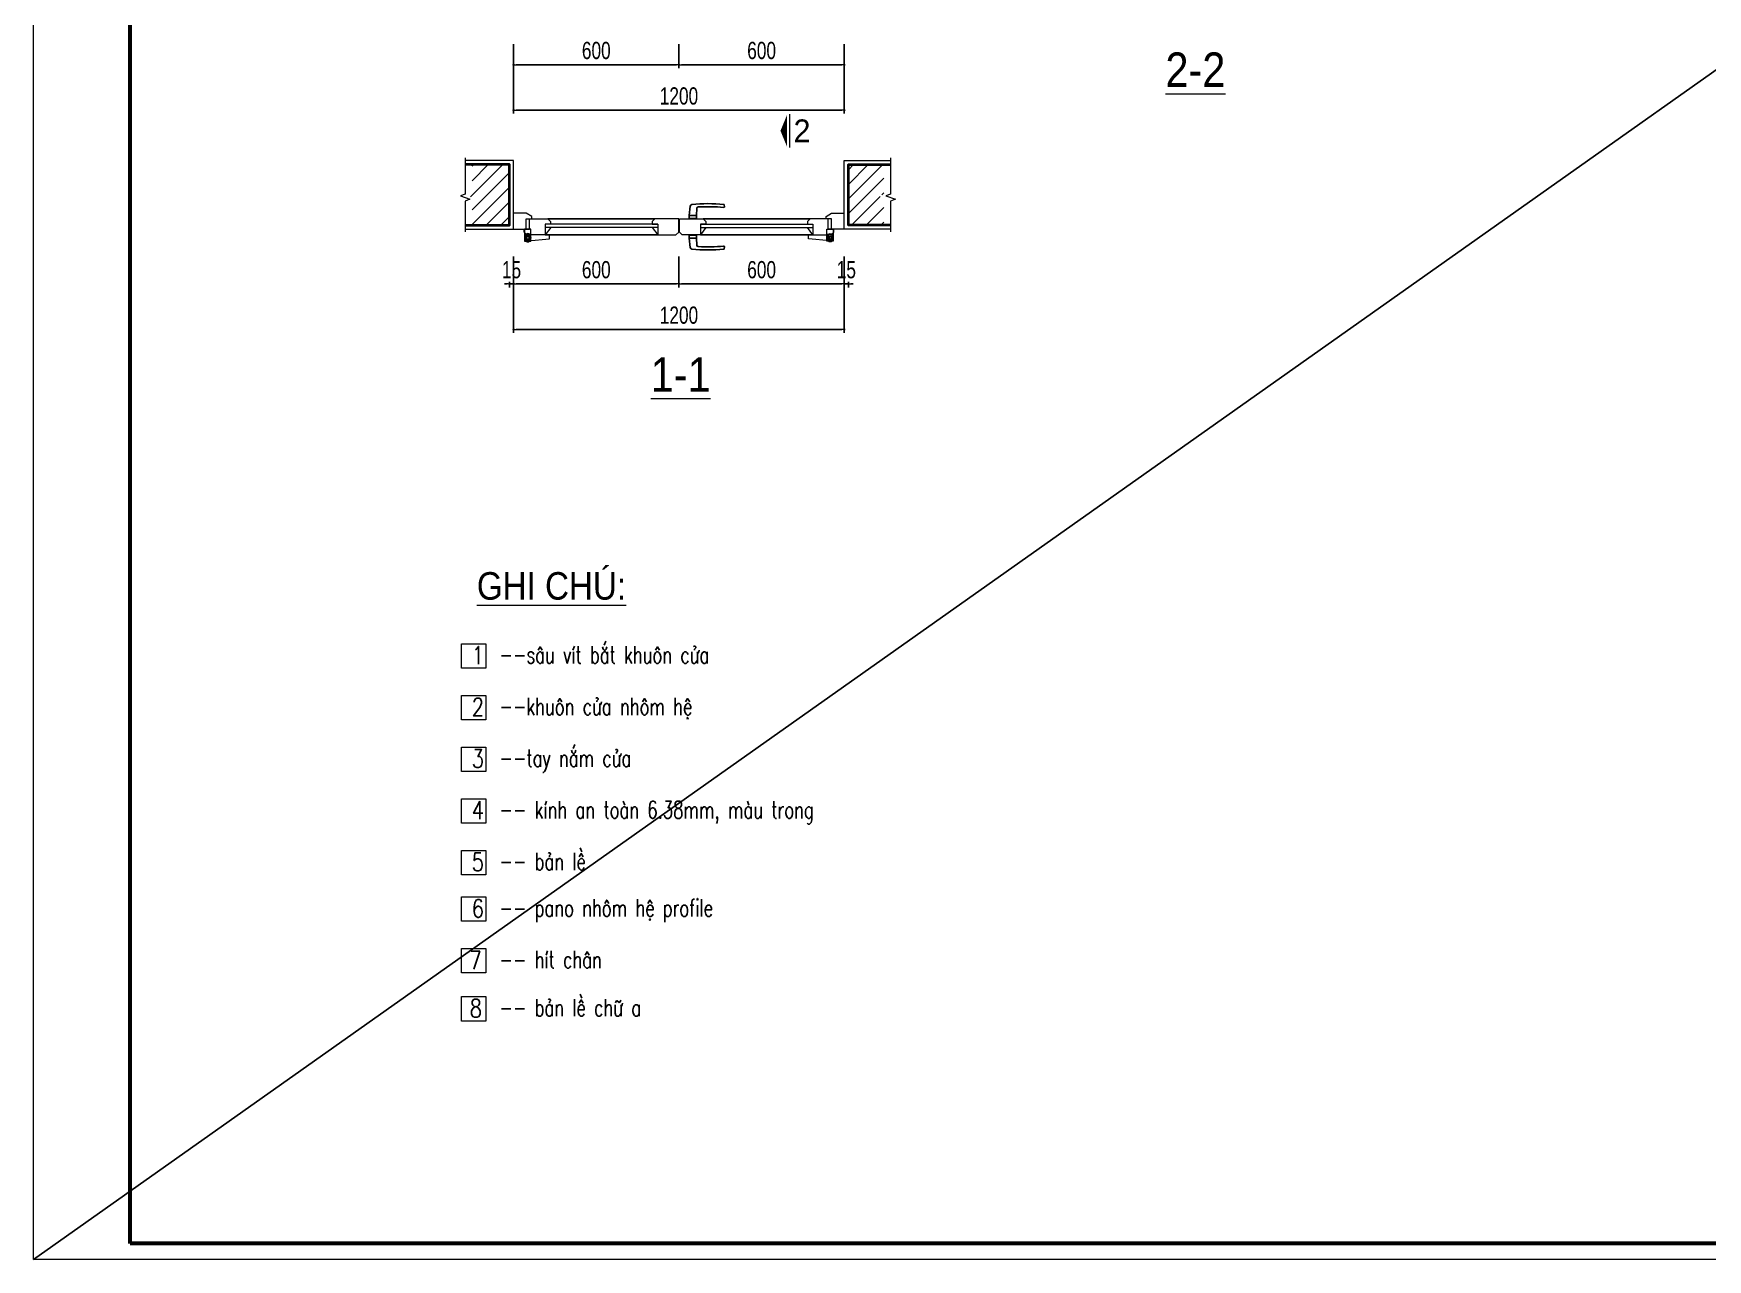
# Model space of a CAD drawing. Header units: millimetres. Extents: x -519517 to -431282, y -372679 to 113618.
# Drawn here: x -490082 to -484007, y -364002 to -359552 of the extents above; entities that cross this region are included whole.
import ezdxf
from ezdxf.enums import TextEntityAlignment as Align

# ---------------------------------------------------------------- set-up
doc = ezdxf.new("R2010")
doc.units = ezdxf.units.MM
doc.header["$LTSCALE"] = 5
doc.linetypes.add('CENTER2', pattern=[28.575, 19.05, -3.175, 3.175, -3.175])
doc.linetypes.add('HIDDEN', pattern=[0.375, 0.25, -0.125])
doc.layers.get('0').update_dxf_attribs({"linetype": 'CENTER2'})
for name, color, linetype, lineweight in [('DIM', 156, 'Continuous', 13), ('hatch1', 136, 'Continuous', 9), ('Khungten_LCDI', 7, 'Continuous', 25), ('LC Khac', 4, 'Continuous', 9), ('LC Net thay', 7, 'Continuous', 25), ('LC Text1', 3, 'Continuous', 20), ('MANH', 35, 'HIDDEN', 5), ('thay1', 63, 'Continuous', 18), ('THIETBI', 8, 'Continuous', 5), ('V TEXT', 7, 'Continuous', 18), ('v-CUA', 75, 'Continuous', 9), ('v-MANH', 147, 'Continuous', 5), ('v-TEXT', 7, 'Continuous', 18), ('v-THAY', 9, 'Continuous', 25), ('v-TUONG', 1, 'Continuous', 40)]:
    doc.layers.add(name, color=color, linetype=linetype, lineweight=lineweight)
doc.layers.add('KCS_Plotter', color=11, linetype='Continuous', plot=False)
doc.layers.add('v cuc manh1', color=251, linetype='Continuous')
doc.styles.add('HOATBIF', font='hoatbif.shx', dxfattribs={"width": 0.75})
doc.styles.add('Khungten', font='VHAVAN.TTF', dxfattribs={"width": 0.9, "height": 5000})
doc.styles.add('LC 1', font='VHAVANB.TTF')
doc.styles.add('T1', font='Vnsimli.shx', dxfattribs={"width": 0.8})
doc.styles.add('T3', font='VHAVAN.TTF')
doc.styles.add('Title', font='VHBLACK.TTF')
doc.dimstyles.new('1-100(1-25)', dxfattribs={"dimscale": 25, "dimtxt": 2.5, "dimasz": 0.35, "dimexe": 0.5, "dimexo": 1, "dimgap": 0.8, "dimtad": 1, "dimdec": 0, "dimzin": 0, "dimdsep": 46, "dimtxsty": 'HOATBIF', "dimblk1": 'DOT', "dimblk2": 'DOT', "dimsah": 1, "dimcen": -1, "dimdle": 1, "dimclrd": 256, "dimclre": 256, "dimclrt": 4, "dimadec": 3, "dimazin": 2, "dimtfac": 0.333333, "dimtdec": 0, "dimtix": 1, "dimtmove": 2, "dimatfit": 3, "dimldrblk": 'DOT', "dimfxl": 1, "dimtvp": 0.833333, "dimtolj": 1, "dimtzin": 0, "dimarcsym": 0})

# ---------------------------------------------------------------- blocks, each defined once
blk = doc.blocks.new('DOT')
at = {"color": 0, "linetype": 'ByBlock'}
blk.add_line((-0.5, 0), (-1, 0), dxfattribs=at)
at = {"color": 0, "linetype": 'ByBlock', "const_width": 0.5}
blk.add_lwpolyline([(-0.25, 0, 1), (0.25, 0, 1)], format="xyb", close=True, dxfattribs=at)
blk = doc.blocks.new('*D526')
at = {"layer": 'Defpoints', "color": 0, "ltscale": 0.2, "transparency": 16777216}
for p in [(-488339.5, -360335.5), (-487739.5, -360335.5), (-487739.5, -360460.5)]:
    blk.add_point(p, dxfattribs=at)
at = {"layer": 'DIM', "lineweight": -2, "ltscale": 0.2, "transparency": 16777216}
for p, q in [((-488339.5, -360360.5), (-488339.5, -360473)), ((-487739.5, -360360.5), (-487739.5, -360473)), ((-488330.8, -360460.5), (-487748.3, -360460.5))]:
    blk.add_line(p, q, dxfattribs=at)
at = {"layer": 'DIM', "lineweight": -2, "ltscale": 0.2, "transparency": 16777216, "xscale": 8.75, "yscale": 8.75, "zscale": 8.75, "rotation": 180}
blk.add_blockref('DOT', (-488339.5, -360460.5), dxfattribs=at)
at = {"layer": 'DIM', "lineweight": -2, "ltscale": 0.2, "transparency": 16777216, "xscale": 8.75, "yscale": 8.75, "zscale": 8.75}
blk.add_blockref('DOT', (-487739.5, -360460.5), dxfattribs=at)
at = {"layer": 'DIM', "color": 4, "ltscale": 0.2, "transparency": 16777216, "insert": (-488039.5, -360409.3), "char_height": 62.5, "attachment_point": 5, "style": 'HOATBIF'}
blk.add_mtext('\\A1;600', dxfattribs=at)
blk = doc.blocks.new('_Dot')
at = {"color": 0, "linetype": 'ByBlock', "lineweight": -2}
blk.add_line((-0.5, 0), (-1, 0), dxfattribs=at)
at = {"color": 0, "linetype": 'ByBlock', "const_width": 0.5}
blk.add_lwpolyline([(-0.25, 0, 1), (0.25, 0, 1)], format="xyb", close=True, dxfattribs=at)
blk = doc.blocks.new('*D527')
at = {"layer": 'Defpoints', "color": 0, "ltscale": 0.2, "transparency": 16777216}
for p in [(-487739.5, -360335.5), (-487139.5, -360335.5), (-487139.5, -360460.5)]:
    blk.add_point(p, dxfattribs=at)
at = {"layer": 'DIM', "lineweight": -2, "ltscale": 0.2, "transparency": 16777216}
for p, q in [((-487739.5, -360360.5), (-487739.5, -360473)), ((-487139.5, -360360.5), (-487139.5, -360473)), ((-487730.8, -360460.5), (-487148.3, -360460.5))]:
    blk.add_line(p, q, dxfattribs=at)
at = {"layer": 'DIM', "lineweight": -2, "ltscale": 0.2, "transparency": 16777216, "xscale": 8.75, "yscale": 8.75, "zscale": 8.75, "rotation": 180}
blk.add_blockref('DOT', (-487739.5, -360460.5), dxfattribs=at)
at = {"layer": 'DIM', "lineweight": -2, "ltscale": 0.2, "transparency": 16777216, "xscale": 8.75, "yscale": 8.75, "zscale": 8.75}
blk.add_blockref('DOT', (-487139.5, -360460.5), dxfattribs=at)
at = {"layer": 'DIM', "color": 4, "ltscale": 0.2, "transparency": 16777216, "insert": (-487439.5, -360409.3), "char_height": 62.5, "attachment_point": 5, "style": 'HOATBIF'}
blk.add_mtext('\\A1;600', dxfattribs=at)
blk = doc.blocks.new('*D528')
at = {"layer": 'Defpoints', "color": 0, "ltscale": 0.2, "transparency": 16777216}
for p in [(-488339.5, -360335.5), (-487139.5, -360335.5), (-487139.5, -360625.5)]:
    blk.add_point(p, dxfattribs=at)
at = {"layer": 'DIM', "lineweight": -2, "ltscale": 0.2, "transparency": 16777216}
for p, q in [((-488339.5, -360360.5), (-488339.5, -360638)), ((-487139.5, -360360.5), (-487139.5, -360638)), ((-488330.8, -360625.5), (-487148.3, -360625.5))]:
    blk.add_line(p, q, dxfattribs=at)
at = {"layer": 'DIM', "lineweight": -2, "ltscale": 0.2, "transparency": 16777216, "xscale": 8.75, "yscale": 8.75, "zscale": 8.75, "rotation": 180}
blk.add_blockref('DOT', (-488339.5, -360625.5), dxfattribs=at)
at = {"layer": 'DIM', "lineweight": -2, "ltscale": 0.2, "transparency": 16777216, "xscale": 8.75, "yscale": 8.75, "zscale": 8.75}
blk.add_blockref('DOT', (-487139.5, -360625.5), dxfattribs=at)
at = {"layer": 'DIM', "color": 4, "ltscale": 0.2, "transparency": 16777216, "insert": (-487739.5, -360574.3), "char_height": 62.5, "attachment_point": 5, "style": 'HOATBIF'}
blk.add_mtext('\\A1;1200', dxfattribs=at)
blk = doc.blocks.new('HandleDoor2-60')
at = {"layer": 'v cuc manh1'}
for points in [[(-13.5, 71), (-15, 97.3, 0.37124), (-19.7, 101.9, 0.040057), (-112.6, 100.2), (-112.6, 100.2, -0.469729), (-114.8, 102.3), (-114.8, 102.3), (-114.2, 109.4), (-114.2, 109.4, -0.361425), (-112.4, 111.3), (-112.4, 111.3, -0.04891), (3.1, 111.1), (3.1, 111.1, -0.360589), (9.4, 104.7), (9.4, 104.7), (13.5, 71)], [(-13.5, -11), (-15, -37.3, -0.37124), (-19.7, -41.9, -0.040057), (-112.6, -40.2), (-112.6, -40.2, 0.469729), (-114.8, -42.3), (-114.8, -42.3), (-114.2, -49.4), (-114.2, -49.4, 0.361425), (-112.4, -51.3), (-112.4, -51.3, 0.04891), (3.1, -51.1), (3.1, -51.1, 0.360589), (9.4, -44.7), (9.4, -44.7), (13.5, -11)]]:
    blk.add_lwpolyline(points, format="xyb", dxfattribs=at)
for points in [[(13.5, 71), (-13.5, 71), (-13.5, 60), (13.5, 60)], [(13.5, -11), (-13.5, -11), (-13.5, 0), (13.5, 0)]]:
    blk.add_lwpolyline(points, close=True, dxfattribs=at)
for points in [[(12.5, 71), (-12.5, 71)], [(12.5, -11), (-12.5, -11)]]:
    blk.add_lwpolyline(points, dxfattribs=at)
blk = doc.blocks.new('ban-le')
at = {"layer": 'THIETBI'}
for points in [[(2596290.7, 893937.5), (2596212.2, 893930), (2596212.2, 893915), (2596279.2, 893915, 0.130435), (2596302.2, 893915), (2596302.2, 893926.5)], [(2596279.2, 893912.5), (2596284.2, 893912.5, 0.307692), (2596297.2, 893912.5), (2596302.2, 893912.5)], [(2596300.2, 893914.5), (2596300.2, 893926, 1), (2596281.2, 893926), (2596281.2, 893914.5)], [(2596302.2, 893926, 0.471178), (2596288.5, 893937.3)]]:
    blk.add_lwpolyline(points, format="xyb", dxfattribs=at)
for points in [[(2596297.2, 893938, 0.461538), (2596284.2, 893938), (2596279.2, 893938), (2596279.2, 893895), (2596302.2, 893895), (2596302.2, 893938)], [(2596293.5, 893927.2), (2596294.8, 893928.9, 0.084349), (2596293.6, 893930.1), (2596291.9, 893928.8), (2596291.5, 893930.9, 0.084349), (2596289.9, 893930.9), (2596289.6, 893928.8), (2596287.8, 893930.1, 0.084349), (2596286.6, 893928.9), (2596287.9, 893927.2), (2596285.8, 893926.8, 0.084349), (2596285.8, 893925.2), (2596287.9, 893924.9), (2596286.6, 893923.1, 0.084349), (2596287.8, 893921.9), (2596289.6, 893923.2), (2596289.9, 893921.1, 0.084349), (2596291.5, 893921.1), (2596291.9, 893923.2), (2596293.6, 893921.9, 0.084349), (2596294.8, 893923.1), (2596293.5, 893924.9), (2596295.6, 893925.2, 0.084349), (2596295.6, 893926.8)]]:
    blk.add_lwpolyline(points, format="xyb", close=True, dxfattribs=at)
for radius in [10.5, 5]:
    blk.add_circle((2596290.7, 893926), radius, dxfattribs=at)
blk = doc.blocks.new('*D529')
at = {"layer": 'Defpoints', "color": 0, "ltscale": 0.2, "transparency": 16777216}
for p in [(-487139.5, -360427.5), (-487124.5, -360427.5), (-487124.5, -360460.5)]:
    blk.add_point(p, dxfattribs=at)
at = {"layer": 'DIM', "lineweight": -2, "ltscale": 0.2, "transparency": 16777216}
for p, q in [((-487148.3, -360460.5), (-487157, -360460.5)), ((-487139.5, -360452.5), (-487139.5, -360473)), ((-487139.5, -360460.5), (-487124.5, -360460.5)), ((-487124.5, -360452.5), (-487124.5, -360473)), ((-487115.8, -360460.5), (-487107, -360460.5))]:
    blk.add_line(p, q, dxfattribs=at)
at = {"layer": 'DIM', "lineweight": -2, "ltscale": 0.2, "transparency": 16777216, "xscale": 8.75, "yscale": 8.75, "zscale": 8.75}
blk.add_blockref('DOT', (-487139.5, -360460.5), dxfattribs=at)
at = {"layer": 'DIM', "lineweight": -2, "ltscale": 0.2, "transparency": 16777216, "xscale": 8.75, "yscale": 8.75, "zscale": 8.75, "rotation": 180}
blk.add_blockref('DOT', (-487124.5, -360460.5), dxfattribs=at)
at = {"layer": 'DIM', "color": 4, "ltscale": 0.2, "transparency": 16777216, "insert": (-487132, -360409.3), "char_height": 62.5, "attachment_point": 5, "style": 'HOATBIF'}
blk.add_mtext('\\A1;15', dxfattribs=at)
blk = doc.blocks.new('*D530')
at = {"layer": 'Defpoints', "color": 0, "ltscale": 0.2, "transparency": 16777216}
for p in [(-488354.5, -360427.5), (-488354.5, -360460.5), (-488339.5, -360427.5)]:
    blk.add_point(p, dxfattribs=at)
at = {"layer": 'DIM', "lineweight": -2, "ltscale": 0.2, "transparency": 16777216}
for p, q in [((-488363.3, -360460.5), (-488372, -360460.5)), ((-488354.5, -360452.5), (-488354.5, -360473)), ((-488339.5, -360460.5), (-488354.5, -360460.5)), ((-488339.5, -360452.5), (-488339.5, -360473)), ((-488330.8, -360460.5), (-488322, -360460.5))]:
    blk.add_line(p, q, dxfattribs=at)
at = {"layer": 'DIM', "lineweight": -2, "ltscale": 0.2, "transparency": 16777216, "xscale": 8.75, "yscale": 8.75, "zscale": 8.75}
blk.add_blockref('DOT', (-488354.5, -360460.5), dxfattribs=at)
at = {"layer": 'DIM', "lineweight": -2, "ltscale": 0.2, "transparency": 16777216, "xscale": 8.75, "yscale": 8.75, "zscale": 8.75, "rotation": 180}
blk.add_blockref('DOT', (-488339.5, -360460.5), dxfattribs=at)
at = {"layer": 'DIM', "color": 4, "ltscale": 0.2, "transparency": 16777216, "insert": (-488347, -360409.3), "char_height": 62.5, "attachment_point": 5, "style": 'HOATBIF'}
blk.add_mtext('\\A1;15', dxfattribs=at)
blk = doc.blocks.new('*D531')
at = {"layer": 'Defpoints', "color": 0, "ltscale": 0.2, "transparency": 16777216}
for p in [(-488339.5, -359565.7), (-487139.5, -359565.7), (-487139.5, -359830)]:
    blk.add_point(p, dxfattribs=at)
at = {"layer": 'DIM', "lineweight": -2, "ltscale": 0.2, "transparency": 16777216}
for p, q in [((-488339.5, -359590.7), (-488339.5, -359842.5)), ((-487139.5, -359590.7), (-487139.5, -359842.5)), ((-488330.8, -359830), (-487148.3, -359830))]:
    blk.add_line(p, q, dxfattribs=at)
at = {"layer": 'DIM', "lineweight": -2, "ltscale": 0.2, "transparency": 16777216, "xscale": 8.75, "yscale": 8.75, "zscale": 8.75, "rotation": 180}
blk.add_blockref('DOT', (-488339.5, -359830), dxfattribs=at)
at = {"layer": 'DIM', "lineweight": -2, "ltscale": 0.2, "transparency": 16777216, "xscale": 8.75, "yscale": 8.75, "zscale": 8.75}
blk.add_blockref('DOT', (-487139.5, -359830), dxfattribs=at)
at = {"layer": 'DIM', "color": 4, "ltscale": 0.2, "transparency": 16777216, "insert": (-487739.5, -359778.7), "char_height": 62.5, "attachment_point": 5, "style": 'HOATBIF'}
blk.add_mtext('\\A1;1200', dxfattribs=at)
blk = doc.blocks.new('*D536')
at = {"layer": 'Defpoints', "color": 0, "ltscale": 0.2, "transparency": 16777216}
for p in [(-487739.5, -359565.7), (-487139.5, -359565.7), (-487739.5, -359665)]:
    blk.add_point(p, dxfattribs=at)
at = {"layer": 'DIM', "lineweight": -2, "ltscale": 0.2, "transparency": 16777216}
for p, q in [((-487739.5, -359590.7), (-487739.5, -359677.5)), ((-487139.5, -359590.7), (-487139.5, -359677.5)), ((-487148.3, -359665), (-487730.8, -359665))]:
    blk.add_line(p, q, dxfattribs=at)
at = {"layer": 'DIM', "lineweight": -2, "ltscale": 0.2, "transparency": 16777216, "xscale": 8.75, "yscale": 8.75, "zscale": 8.75, "rotation": 180}
blk.add_blockref('DOT', (-487739.5, -359665), dxfattribs=at)
at = {"layer": 'DIM', "lineweight": -2, "ltscale": 0.2, "transparency": 16777216, "xscale": 8.75, "yscale": 8.75, "zscale": 8.75}
blk.add_blockref('DOT', (-487139.5, -359665), dxfattribs=at)
at = {"layer": 'DIM', "color": 4, "ltscale": 0.2, "transparency": 16777216, "insert": (-487439.5, -359613.7), "char_height": 62.5, "attachment_point": 5, "style": 'HOATBIF'}
blk.add_mtext('\\A1;600', dxfattribs=at)
blk = doc.blocks.new('*D539')
at = {"layer": 'Defpoints', "color": 0, "ltscale": 0.2, "transparency": 16777216}
for p in [(-488339.5, -359565.7), (-487739.5, -359565.7), (-487739.5, -359665)]:
    blk.add_point(p, dxfattribs=at)
at = {"layer": 'DIM', "lineweight": -2, "ltscale": 0.2, "transparency": 16777216}
for p, q in [((-488339.5, -359590.7), (-488339.5, -359677.5)), ((-487739.5, -359590.7), (-487739.5, -359677.5)), ((-488330.8, -359665), (-487748.3, -359665))]:
    blk.add_line(p, q, dxfattribs=at)
at = {"layer": 'DIM', "lineweight": -2, "ltscale": 0.2, "transparency": 16777216, "xscale": 8.75, "yscale": 8.75, "zscale": 8.75, "rotation": 180}
blk.add_blockref('DOT', (-488339.5, -359665), dxfattribs=at)
at = {"layer": 'DIM', "lineweight": -2, "ltscale": 0.2, "transparency": 16777216, "xscale": 8.75, "yscale": 8.75, "zscale": 8.75}
blk.add_blockref('DOT', (-487739.5, -359665), dxfattribs=at)
at = {"layer": 'DIM', "color": 4, "ltscale": 0.2, "transparency": 16777216, "insert": (-488039.5, -359613.7), "char_height": 62.5, "attachment_point": 5, "style": 'HOATBIF'}
blk.add_mtext('\\A1;600', dxfattribs=at)
blk = doc.blocks.new('cat11')
at = {"layer": 'LC Khac', "color": 1, "ltscale": 2}
blk.add_line((0, 0), (0, 485), dxfattribs=at)
blk.add_lwpolyline([(-134, 243, 0, 471, 0), (-37, 243, 275, 275, 0)], format="xyseb", dxfattribs=at)
at = {"ltscale": 2, "style": 'LC 1'}
blk.add_attdef('A', text='', height=330, dxfattribs=at).set_placement((179, 243), align=Align.MIDDLE_CENTER)
blk = doc.blocks.new('lcdi fix')
at = {"layer": 'Defpoints', "lineweight": 0}
blk.add_lwpolyline([(-1200, -14850), (-1200, 14850), (40800, 14850), (40800, -14850)], close=True, dxfattribs=at)
at = {"layer": 'Khungten_LCDI', "color": 5, "lineweight": 60}
blk.add_lwpolyline([(0, -14650), (0, 14650), (40600, 14650), (40600, -14650)], close=True, dxfattribs=at)
at = {"color": 7, "style": 'Khungten', "width": 0.8}
for tag, p in [('REVISION', (39499, -10746)), ('NGAYHT', (39546, -11609))]:
    blk.add_attdef(tag, text='', height=200, dxfattribs=at).set_placement(p, align=Align.CENTER)
at = {"layer": 'LC Text1', "style": 'Title', "width": 3.882085}
for tag, p, p2 in [('TENBANVE1', (36913, -8886), (40339, -8886)), ('TENBANVE2', (36913, -9562), (40339, -9562))]:
    blk.add_attdef(tag, text='', height=250, dxfattribs=at).set_placement(p, p2, align=Align.FIT)
at = {"layer": 'LC Text1', "style": 'Title', "width": 0.7}
blk.add_attdef('SOBANVE', text='', height=250, dxfattribs=at).set_placement((39562, -13896), align=Align.CENTER)

msp = doc.modelspace()

# ---------------------------------------------------------------- hatches: boundary and pattern name
at = {"layer": 'hatch1'}
h = msp.add_hatch(dxfattribs=at)
h.set_pattern_fill('ANSI31', color=256, scale=300)
h.set_pattern_definition([(45, (-1204714.54, -356758.446), (-26.5165043, 26.5165043), [])])
h.paths.add_polyline_path([(-486996.5, -360027.2), (-487124.5, -360027.2), (-487124.5, -360247.2), (-486996.5, -360247.2), (-486996.5, -360159.7), (-486979.3, -360153.5), (-487013.6, -360141), (-486996.5, -360134.7)])
h.paths.add_polyline_path([(-488354.5, -360027.2), (-488490.2, -360027.2), (-488490.2, -360134.7), (-488507.4, -360141), (-488473, -360153.5), (-488490.2, -360159.7), (-488490.2, -360247.2), (-488354.5, -360247.2)])

# ---------------------------------------------------------------- linework, layer by layer
at = {"layer": 'KCS_Plotter'}
msp.add_line((-490081.8, -364001.6), (-477810.9, -355324.3), dxfattribs=at)
at = {"layer": 'v-CUA', "ltscale": 0.5}
for p, q in [((-488293.5, -360204.2), (-488339.5, -360204.2)), ((-488273.5, -360216.2), (-488293.5, -360204.2)), ((-488293.5, -360262.2), (-488293.5, -360224.2)), ((-488293.5, -360246.2), (-488293.5, -360224.2)), ((-488293.5, -360224.2), (-488273.5, -360224.2)), ((-488273.5, -360224.2), (-488273.5, -360216.2)), ((-487732.5, -360224.2), (-487729.5, -360224.2)), ((-487205.5, -360216.2), (-487185.5, -360204.2)), ((-487205.5, -360224.2), (-487205.5, -360216.2)), ((-487185.5, -360224.2), (-487205.5, -360224.2)), ((-487185.5, -360204.2), (-487139.5, -360204.2)), ((-487185.5, -360246.2), (-487185.5, -360224.2)), ((-487185.5, -360262.2), (-487185.5, -360224.2)), ((-488339.5, -360262.2), (-488293.5, -360262.2)), ((-488204.5, -360256.2), (-488224.5, -360282.2)), ((-487836.5, -360256.2), (-487816.5, -360282.2)), ((-487641.5, -360256.2), (-487661.5, -360282.2)), ((-487274.5, -360256.2), (-487254.5, -360282.2)), ((-487139.5, -360262.2), (-487185.5, -360262.2))]:
    msp.add_line(p, q, dxfattribs=at)
for points in [[(-488215.5, -360224.2), (-488205.5, -360234.2), (-488205.5, -360244.2), (-488225.5, -360244.2), (-488225.5, -360282.2), (-488291.5, -360282.2), (-488301.5, -360272.2), (-488301.5, -360262.2), (-488281.5, -360262.2), (-488281.5, -360224.2)], [(-487826.5, -360224.2), (-487836.5, -360234.2), (-487836.5, -360244.2), (-487816.5, -360244.2), (-487816.5, -360282.2), (-487750.5, -360282.2), (-487740.5, -360272.2), (-487740.5, -360262.2), (-487740.5, -360262.2), (-487740.5, -360224.2)], [(-487651.5, -360224.2), (-487641.5, -360234.2), (-487641.5, -360244.2), (-487661.5, -360244.2), (-487661.5, -360282.2), (-487727.5, -360282.2), (-487737.5, -360272.2), (-487737.5, -360262.2), (-487737.5, -360262.2), (-487737.5, -360224.2)], [(-487263.5, -360224.2), (-487273.5, -360234.2), (-487273.5, -360244.2), (-487253.5, -360244.2), (-487253.5, -360282.2), (-487187.5, -360282.2), (-487177.5, -360272.2), (-487177.5, -360262.2), (-487197.5, -360262.2), (-487197.5, -360224.2)]]:
    msp.add_lwpolyline(points, close=True, dxfattribs=at)
at = {"layer": 'v-MANH'}
for p, q in [((-487816.5, -360244.2), (-488225.5, -360244.2)), ((-487816.5, -360256.2), (-488225.5, -360256.2)), ((-487661.5, -360244.2), (-487253.5, -360244.2)), ((-487661.5, -360256.2), (-487253.5, -360256.2))]:
    msp.add_line(p, q, dxfattribs=at)
for points in [[(-488515.2, -360003.2), (-488515.2, -360134.7), (-488532.4, -360141), (-488498, -360153.5), (-488515.2, -360159.7), (-488515.2, -360271.2)], [(-488515.2, -360262.2), (-488339.5, -360262.2), (-488339.5, -360012.2), (-488515.2, -360012.2)], [(-486971.5, -360262.2), (-487139.5, -360262.2), (-487139.5, -360012.2), (-486971.5, -360012.2)], [(-486971.5, -360003.2), (-486971.5, -360134.7), (-486988.6, -360141), (-486954.3, -360153.5), (-486971.5, -360159.7), (-486971.5, -360271.2)]]:
    msp.add_lwpolyline(points, dxfattribs=at)
at = {"layer": 'v-TEXT'}
for points in [[(-488528.3, -361766.4), (-488439.7, -361766.4), (-488439.7, -361855), (-488528.3, -361855)], [(-488528.3, -361953.9), (-488439.7, -361953.9), (-488439.7, -362042.5), (-488528.3, -362042.5)], [(-488528.3, -362141.4), (-488439.7, -362141.4), (-488439.7, -362230), (-488528.3, -362230)], [(-488528.3, -362328.9), (-488439.7, -362328.9), (-488439.7, -362417.5), (-488528.3, -362417.5)], [(-488528.3, -362516.4), (-488439.7, -362516.4), (-488439.7, -362605), (-488528.3, -362605)], [(-488528.3, -362685.1), (-488439.7, -362685.1), (-488439.7, -362773.8), (-488528.3, -362773.8)], [(-488528.3, -362872.6), (-488439.7, -362872.6), (-488439.7, -362961.3), (-488528.3, -362961.3)], [(-488528.3, -363047.4), (-488439.7, -363047.4), (-488439.7, -363136), (-488528.3, -363136)]]:
    msp.add_lwpolyline(points, close=True, dxfattribs=at)
at = {"layer": 'v-THAY'}
for p, q in [((-487826.5, -360224.2), (-488215.5, -360224.2)), ((-487651.5, -360224.2), (-487263.5, -360224.2)), ((-488224.5, -360282.2), (-487816.5, -360282.2)), ((-487254.5, -360282.2), (-487661.5, -360282.2))]:
    msp.add_line(p, q, dxfattribs=at)
at = {"layer": 'v-TUONG'}
for points in [[(-488515.2, -360247.2), (-488354.5, -360247.2), (-488354.5, -360027.2), (-488515.2, -360027.2)], [(-486971.5, -360247.2), (-487124.5, -360247.2), (-487124.5, -360027.2), (-486971.5, -360027.2)]]:
    msp.add_lwpolyline(points, dxfattribs=at)

# ---------------------------------------------------------------- block references
at = {"layer": 'LC Net thay', "xscale": 0.2921631478655579, "yscale": 0.2921631478655579, "zscale": 0.2921631478655579}
msp.add_blockref('lcdi fix', (-489731.2, -359662.9), dxfattribs=at)
at = {"layer": 'MANH', "rotation": 180}
for name, p in [('HandleDoor2-60', (-487689.5, -360223.2)), ('ban-le', (2108002.7, 533632.8))]:
    msp.add_blockref(name, p, dxfattribs=at)
at = {"layer": 'MANH', "xscale": -1, "rotation": 180}
msp.add_blockref('ban-le', (-3083481.7, 533632.8), dxfattribs=at)
at = {"layer": 'thay1', "xscale": 0.25, "yscale": 0.25, "zscale": 0.25}
msp.add_blockref('cat11', (-487337.6, -359965.6), dxfattribs=at).add_auto_attribs({'A': '2'})

# ---------------------------------------------------------------- texts
at = {"layer": 'V TEXT', "style": 'T3', "width": 0.9}
msp.add_text('%%UGHI CHó:', height=100, dxfattribs=at).set_placement((-488202.1, -361606.6), align=Align.CENTER)
at = {"layer": 'v-TEXT', "style": 'T3', "width": 0.9}
for s, p in [('%%U2-2', (-485865.4, -359745.4)), ('%%U1-1', (-487733.4, -360851.8))]:
    msp.add_text(s, height=125, dxfattribs=at).set_placement(p, align=Align.CENTER)
at = {"layer": 'v-TEXT', "style": 'T1'}
for s, height, width, p in [('--s©u vÝt b¾t khu«n cöa', 62.5, 0.7, (-488390.4, -361837.8)), ('--khu«n cöa nh«m hÖ', 62.5, 0.7, (-488390.4, -362025.3)), ('--tay n¾m cöa', 62.5, 0.7, (-488390.4, -362212.8)), ('-- kÝnh an toµn 6.38mm, mµu trong', 62.5, 0.7, (-488390.4, -362400.3)), ('-- b¶n lÒ', 62.5, 0.7, (-488390.4, -362587.8)), ('-- pano nh«m hÖ profile', 62.5, 0.7, (-488390.4, -362756.5)), ('-- hÝt ch©n', 62.5, 0.7, (-488390.4, -362944)), ('8', 65, 0.8, (-488498.9, -363122)), ('-- b¶n lÒ ch÷ a', 62.5, 0.7, (-488390.4, -363118.8))]:
    msp.add_text(s, height=height, dxfattribs=dict(at, width=width)).set_placement(p)
at = {"layer": 'v-TEXT', "char_height": 65, "attachment_point": 7, "style": 'T1'}
for s, insert in [('1', (-488491.3, -361841)), ('2', (-488491.3, -362028.5)), ('3', (-488491.3, -362216)), ('4', (-488491.3, -362403.5)), ('5', (-488491.3, -362591)), ('6', (-488491.3, -362759.7)), ('7', (-488499.6, -362947.2))]:
    msp.add_mtext(s, dxfattribs=dict(at, insert=insert))

# ---------------------------------------------------------------- dimensions: what is measured, and where the dimension line sits
at = {"layer": 'DIM', "ltscale": 0.2}
for base, p1, p2, picture, middle in [((-487139.5, -359830), (-488339.5, -359565.7), (-487139.5, -359565.7), '*D531', (-487739.5, -359778.7)), ((-487739.5, -359665), (-488339.5, -359565.7), (-487739.5, -359565.7), '*D539', (-488039.5, -359613.7)), ((-487739.5, -360460.5), (-488339.5, -360335.5), (-487739.5, -360335.5), '*D526', (-488039.5, -360409.3)), ((-487139.5, -360625.5), (-488339.5, -360335.5), (-487139.5, -360335.5), '*D528', (-487739.5, -360574.3)), ((-487139.5, -360460.5), (-487739.5, -360335.5), (-487139.5, -360335.5), '*D527', (-487439.5, -360409.3)), ((-488354.5, -360460.5), (-488339.5, -360427.5), (-488354.5, -360427.5), '*D530', (-488347, -360409.3))]:
    dim = msp.add_linear_dim(base=base, p1=p1, p2=p2, dimstyle='1-100(1-25)', dxfattribs=at)
    dim.commit()
    dim.dimension.update_dxf_attribs({"geometry": picture, "text_midpoint": middle})
for base, p1, p2, picture, middle in [((-487739.5, -359665), (-487139.5, -359565.7), (-487739.5, -359565.7), '*D536', (-487439.5, -359613.7)), ((-487124.5, -360460.5), (-487139.5, -360427.5), (-487124.5, -360427.5), '*D529', (-487132, -360409.3))]:
    dim = msp.add_linear_dim(base=base, p1=p1, p2=p2, angle=180, dimstyle='1-100(1-25)', dxfattribs=at)
    dim.commit()
    dim.dimension.update_dxf_attribs({"geometry": picture, "text_midpoint": middle})

doc.saveas('drawing.dxf')
